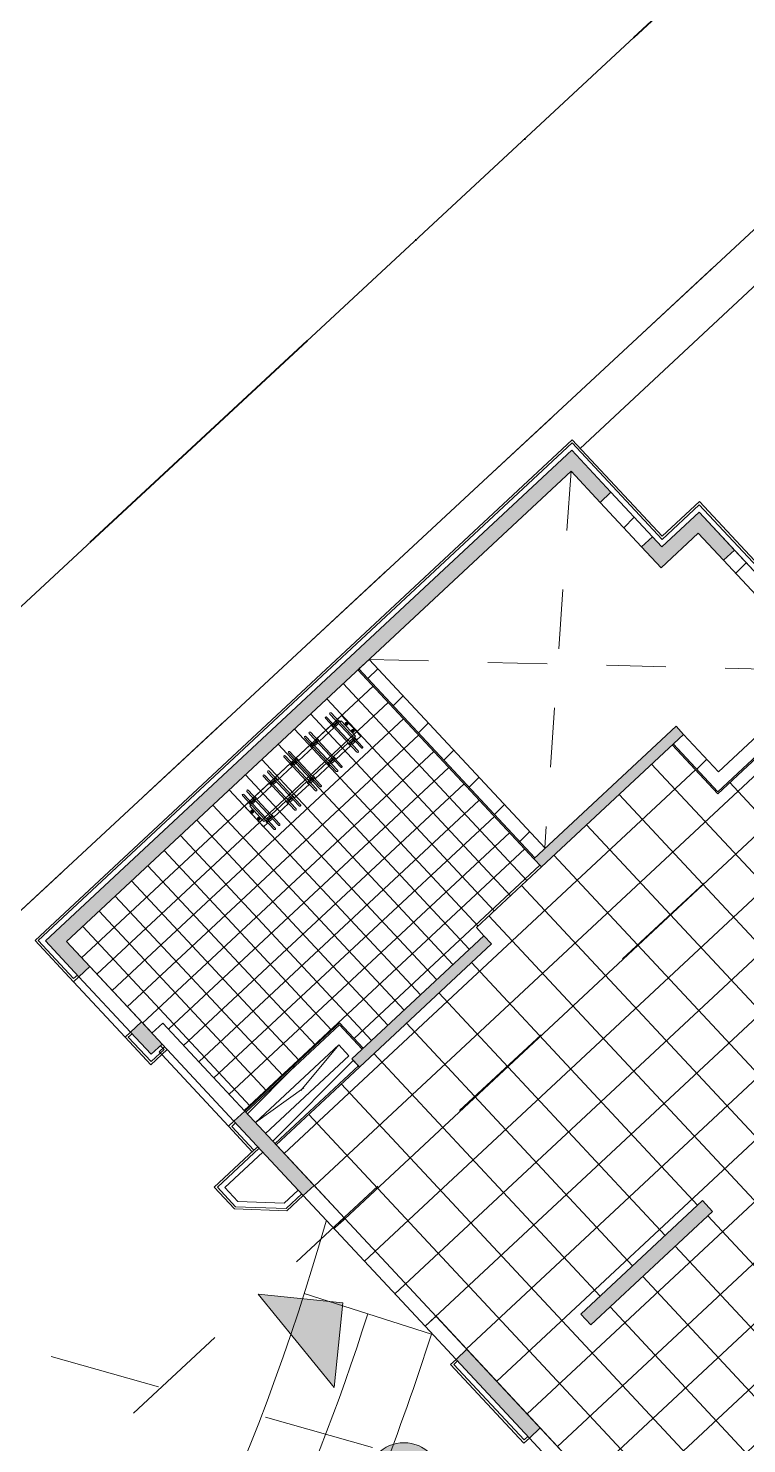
# Model space of a CAD drawing. Header units: millimetres. Extents: x -71377 to 516042, y -145869 to 441446.
# Drawn here: x 107240 to 116924, y 115846 to 134927 of the extents above; entities that cross this region are included whole.
import ezdxf

# ---------------------------------------------------------------- set-up
doc = ezdxf.new("R2010")
doc.units = ezdxf.units.MM
doc.header["$LTSCALE"] = 1000
for name, pattern in [('_2점쇄선_M_', [10, 4, -2, 0, -2, 0, -2]), ('_점선_M_', [3, 1.5, -1.5]), ('_점선_S_', [1.6, 0.8, -0.8])]:
    doc.linetypes.add(name, pattern=pattern)
doc.layers.get('Defpoints').update_dxf_attribs({"color": 171, "lineweight": 5})
for name, color, linetype, lineweight in [('06', 6, 'Continuous', 5), ('251024_도로_dwg', 8, 'Continuous', 5), ('A-bord', 1, '_2점쇄선_M_', 40), ('A-ele-8', 8, 'Continuous', 5), ('A-fnsh', 5, 'Continuous', 5), ('A-hat', 251, 'Continuous', 5), ('A-insu', 251, 'Continuous', 5), ('A-text-1', 3, 'Continuous', 5), ('A-text-2', 7, 'Continuous', 5), ('A_bwall', 3, 'Continuous', 5), ('A_cwall', 2, 'Continuous', 5), ('A_fnsh', 5, 'Continuous', 5), ('A_fnsh-4', 4, 'Continuous', 5), ('AA_dash_M_', 7, '_점선_M_', 5), ('AA_오픈', 8, '_점선_S_', 5), ('개선안도 base 2022 09$0$00_계획선', 7, 'Continuous', 5), ('조경라인_dwg', 8, 'Continuous', 5), ('패밀리로 가져오기', 8, 'Continuous', 5)]:
    doc.layers.add(name, color=color, linetype=linetype, lineweight=lineweight)
pattern_1 = [(45, (165969.5, 243949.9), (-353.5534, 353.5534), [])]

# ---------------------------------------------------------------- blocks, each defined once
blk = doc.blocks.new('251024_도로_dwg-3827738-지반층 배치도')
at = {"layer": '개선안도 base 2022 09$0$00_계획선'}
blk.add_line((-1056654, -52228), (-815049, -52718), dxfattribs=at)
blk = doc.blocks.new('자전거보관소_2D - 자전거보관소_dwg-3619136-지반층 배치도')
at = {"layer": '패밀리로 가져오기'}
for p, q in [((1167, 2016), (543, 2016)), ((1167, 1993), (543, 1993)), ((1167, 1934), (543, 1934)), ((1167, 1911), (543, 1911)), ((665, 1993), (665, 1934)), ((665, 1911), (665, 1634)), ((684, 1994), (684, 1934)), ((696, 1994), (696, 1934)), ((715, 1993), (715, 1934)), ((715, 1911), (715, 1634)), ((995, 1993), (995, 1934)), ((995, 1911), (995, 1634)), ((1014, 1994), (1014, 1934)), ((1026, 1994), (1026, 1934)), ((1045, 1993), (1045, 1934)), ((1045, 1911), (1045, 1634)), ((1167, 1634), (543, 1634)), ((1167, 1611), (543, 1611)), ((1167, 1552), (543, 1552)), ((1167, 1529), (543, 1529)), ((665, 1611), (665, 1552)), ((665, 1529), (665, 1252)), ((684, 1612), (684, 1552)), ((696, 1612), (696, 1552)), ((715, 1611), (715, 1552)), ((715, 1529), (715, 1252)), ((995, 1611), (995, 1552)), ((995, 1529), (995, 1252)), ((1014, 1612), (1014, 1552)), ((1026, 1612), (1026, 1552)), ((1045, 1611), (1045, 1552)), ((1045, 1529), (1045, 1252)), ((1167, 1252), (543, 1252)), ((1167, 1229), (543, 1229)), ((1167, 1170), (543, 1170)), ((1167, 1147), (543, 1147)), ((665, 1229), (665, 1170)), ((665, 1147), (665, 870)), ((684, 1230), (684, 1170)), ((696, 1230), (696, 1170)), ((715, 1229), (715, 1170)), ((715, 1147), (715, 870)), ((995, 1229), (995, 1170)), ((995, 1147), (995, 870)), ((1014, 1230), (1014, 1170)), ((1026, 1230), (1026, 1170)), ((1045, 1229), (1045, 1170)), ((1045, 1147), (1045, 870)), ((1167, 870), (543, 870)), ((1167, 847), (543, 847)), ((1167, 788), (543, 788)), ((1167, 765), (543, 765)), ((665, 847), (665, 788)), ((665, 765), (665, 488)), ((684, 848), (684, 788)), ((696, 848), (696, 788)), ((715, 847), (715, 788)), ((715, 765), (715, 488)), ((995, 847), (995, 788)), ((995, 765), (995, 488)), ((1014, 848), (1014, 788)), ((1026, 848), (1026, 788)), ((1045, 847), (1045, 788)), ((1045, 765), (1045, 488)), ((1167, 488), (543, 488)), ((1167, 465), (543, 465)), ((1167, 406), (543, 406)), ((1167, 384), (543, 384)), ((665, 465), (665, 406)), ((684, 465), (684, 406)), ((696, 465), (696, 406)), ((715, 465), (715, 406)), ((995, 465), (995, 406)), ((1014, 465), (1014, 406)), ((1026, 465), (1026, 406)), ((1045, 465), (1045, 406))]:
    blk.add_line(p, q, dxfattribs=at)
at = {"layer": '패밀리로 가져오기', "flags": 128}
for points in [[(1045, 2016), (1045, 2094), (665, 2094), (665, 2016)], [(995, 2016), (995, 2044), (715, 2044), (715, 2016)], [(665, 384), (665, 305), (1045, 305), (1045, 384)], [(715, 384), (715, 355), (995, 355), (995, 384)]]:
    blk.add_lwpolyline(points, dxfattribs=at)
for points in [[(798, 2050), (782, 2050), (772, 2060), (772, 2076), (782, 2087), (798, 2087), (808, 2076), (808, 2060)], [(928, 2050), (912, 2050), (902, 2060), (902, 2076), (912, 2087), (928, 2087), (938, 2076), (938, 2060)], [(798, 348), (782, 348), (772, 338), (772, 322), (782, 311), (798, 311), (808, 322), (808, 338)], [(928, 348), (912, 348), (902, 338), (902, 322), (912, 311), (928, 311), (938, 322), (938, 338)]]:
    blk.add_lwpolyline(points, close=True, dxfattribs=at)
at = {"layer": '패밀리로 가져오기'}
for centre in [(790, 2068), (920, 2068), (790, 330), (920, 330)]:
    blk.add_circle(centre, 8, dxfattribs=at)
for centre, radius, start, end in [((543, 2005), 11.2, 90, 270), ((543, 1923), 11.2, 90, 270), ((690, 2005), 21.1, 31.8156, 148.1844), ((690, 2005), 21.2, 211.8156, 252.5282), ((690, 1923), 21.1, 107.4718, 148.1844), ((690, 1923), 21.2, 211.8156, 328.1844), ((690, 2005), 11.1, 90, 270), ((690, 1923), 11.2, 90, 270), ((690, 2005), 11.1, 270, 90), ((690, 1923), 11.2, 270, 90), ((690, 2005), 21.2, 287.4718, 328.1844), ((690, 1923), 21.1, 31.8156, 72.5282), ((1020, 2004), 21.1, 31.8156, 148.1844), ((1020, 2004), 21.1, 211.8156, 252.5282), ((1020, 1923), 21.1, 107.4718, 148.1844), ((1020, 1923), 21.2, 211.8156, 270), ((1020, 2005), 11.1, 90, 270), ((1020, 1923), 11.2, 90, 270), ((1020, 2005), 11.1, 270, 90), ((1020, 1923), 11.2, 270, 90), ((1020, 1923), 21.1, 270, 328.1844), ((1020, 2004), 21.1, 287.4718, 328.1844), ((1020, 1923), 21.1, 31.8156, 72.5282), ((1167, 2005), 11.2, 270, 90), ((1167, 1923), 11.2, 270, 90), ((543, 1623), 11.2, 90, 270), ((543, 1541), 11.2, 90, 270), ((690, 1623), 21.2, 31.8156, 148.1844), ((690, 1623), 21.2, 211.8156, 252.5282), ((690, 1541), 21.1, 107.4718, 148.1844), ((690, 1541), 21.2, 211.8156, 328.1844), ((690, 1623), 11.1, 90, 270), ((690, 1541), 11.2, 90, 270), ((690, 1623), 11.1, 270, 90), ((690, 1541), 11.2, 270, 90), ((690, 1623), 21.2, 287.4718, 328.1844), ((690, 1541), 21.1, 31.8156, 72.5282), ((1020, 1622), 21.2, 31.8156, 148.1844), ((1020, 1622), 21.1, 211.8156, 252.5282), ((1020, 1541), 21.1, 107.4718, 148.1844), ((1020, 1541), 21.2, 211.8156, 270), ((1020, 1623), 11.1, 90, 270), ((1020, 1541), 11.2, 90, 270), ((1020, 1623), 11.1, 270, 90), ((1020, 1541), 11.2, 270, 90), ((1020, 1541), 21.1, 270, 328.1844), ((1020, 1622), 21.2, 287.4718, 328.1844), ((1020, 1541), 21.1, 31.8156, 72.5282), ((1167, 1623), 11.2, 270, 90), ((1167, 1541), 11.2, 270, 90), ((543, 1241), 11.2, 90, 270), ((543, 1159), 11.2, 90, 270), ((690, 1241), 21.2, 31.8156, 148.1844), ((690, 1241), 21.1, 211.8156, 252.5282), ((690, 1159), 21.1, 107.4718, 148.1844), ((690, 1159), 21.1, 211.8156, 270), ((690, 1241), 11.2, 90, 270), ((690, 1159), 11.1, 90, 270), ((690, 1241), 11.2, 270, 90), ((690, 1159), 11.1, 270, 90), ((690, 1159), 21.1, 270, 328.1844), ((690, 1241), 21.1, 287.4718, 328.1844), ((690, 1159), 21.2, 31.8156, 72.5282), ((1020, 1241), 21.2, 31.8156, 148.1844), ((1020, 1241), 21.1, 211.8156, 252.5282), ((1020, 1159), 21.2, 107.4718, 148.1844), ((1020, 1159), 21.1, 211.8156, 270), ((1020, 1241), 11.2, 90, 270), ((1020, 1159), 11.2, 90, 270), ((1020, 1241), 11.2, 270, 90), ((1020, 1159), 11.2, 270, 90), ((1020, 1159), 21.1, 270, 328.1844), ((1020, 1241), 21.2, 287.4718, 328.1844), ((1020, 1159), 21.1, 31.8156, 72.5282), ((1167, 1241), 11.2, 270, 90), ((1167, 1159), 11.2, 270, 90), ((543, 859), 11.2, 90, 270), ((543, 777), 11.2, 90, 270), ((690, 859), 21.2, 31.8156, 148.1844), ((690, 859), 21.1, 211.8156, 252.5282), ((690, 777), 21.2, 107.4718, 148.1844), ((690, 777), 21.1, 211.8156, 270), ((690, 859), 11.1, 90, 270), ((690, 777), 11.1, 90, 270), ((690, 859), 11.1, 270, 90), ((690, 777), 11.1, 270, 90), ((690, 777), 21.2, 270, 328.1844), ((690, 859), 21.2, 287.4718, 328.1844), ((690, 777), 21.1, 31.8156, 72.5282), ((1020, 859), 21.2, 31.8156, 148.1844), ((1020, 859), 21.2, 211.8156, 252.5282), ((1020, 777), 21.1, 107.4718, 148.1844), ((1020, 777), 21.2, 211.8156, 270), ((1020, 859), 11.2, 90, 270), ((1020, 777), 11.2, 90, 270), ((1020, 859), 11.2, 270, 90), ((1020, 777), 11.2, 270, 90), ((1020, 777), 21.2, 270, 328.1844), ((1020, 859), 21.2, 287.4718, 328.1844), ((1020, 777), 21.2, 31.8156, 72.5282), ((1167, 859), 11.2, 270, 90), ((1167, 777), 11.2, 270, 90), ((543, 477), 11.2, 90, 270), ((543, 395), 11.2, 90, 270), ((690, 477), 21.2, 31.8156, 148.1844), ((690, 477), 21.1, 211.8156, 252.5282), ((690, 395), 21.2, 107.4718, 148.1844), ((690, 395), 21.1, 211.8156, 270), ((690, 477), 11.1, 90, 270), ((690, 395), 11.1, 90, 270), ((690, 477), 11.1, 270, 90), ((690, 395), 11.1, 270, 90), ((690, 395), 21.1, 270, 328.1844), ((690, 477), 21.1, 287.4718, 328.1844), ((690, 395), 21.2, 31.8156, 72.5282), ((1020, 477), 21.1, 31.8156, 148.1844), ((1020, 477), 21.2, 211.8156, 252.5282), ((1020, 395), 21.2, 107.4718, 148.1844), ((1020, 395), 21.2, 211.8156, 270), ((1020, 477), 11.2, 90, 270), ((1020, 395), 11.2, 90, 270), ((1020, 477), 11.2, 270, 90), ((1020, 395), 11.2, 270, 90), ((1020, 395), 21.1, 270, 328.1844), ((1020, 477), 21.1, 287.4718, 328.1844), ((1020, 395), 21.1, 31.8156, 72.5282), ((1167, 477), 11.2, 270, 90), ((1167, 395), 11.2, 270, 90)]:
    blk.add_arc(centre, radius, start, end, dxfattribs=at)
blk = doc.blocks.new('자전거보관소_2D - 자전거보관소_2D-3619196-지반층 배치도')
blk.add_blockref('자전거보관소_2D - 자전거보관소_dwg-3619136-지반층 배치도', (-665, -305))
blk = doc.blocks.new('조경라인_dwg_A$Cb8b4522a-7862174-지반층 배치도')
at = {"layer": '06'}
blk.add_line((39523, 21759), (37808, 22305), dxfattribs=at)
blk.add_arc((9220, 31403), 30900, 328.0687, 342.3463, dxfattribs=at)
blk = doc.blocks.new('조경라인_dwg-6847807-지반층 배치도')
at = {"layer": '06'}
blk.add_line((169995, 181411), (80947, 98710), dxfattribs=at)
for radius, start, end in [(30000, 268.5284, 344.2982), (31800, 334.9138, 342.3463)]:
    blk.add_arc((82373, 126967), radius, start, end, dxfattribs=at)
at = {"layer": 'Defpoints', "flags": 128}
blk.add_lwpolyline([(254914, 44207), (263642, 49089), (315960, 234250), (311078, 242977), (266571, 255553), (262245, 255476), (253513, 257943), (250223, 260015), (73152, 95564)], close=True, dxfattribs=at)
blk.add_blockref('조경라인_dwg_A$Cb8b4522a-7862174-지반층 배치도', (73152, 95564))
blk = doc.blocks.new('Family - ___-2020727-지반층 배치도')
at = {"layer": 'A-bord'}
blk.add_line((14282, -3353), (255939, -3844), dxfattribs=at)
blk = doc.blocks.new('Family - ___-3020971-지반층 배치도')
at = {"layer": 'A-bord'}
blk.add_line((14282, -3353), (255939, -3844), dxfattribs=at)
blk = doc.blocks.new('패밀리2 - 패밀리2-6852511-지반층 배치도')
at = {"layer": 'A-text-2'}
blk.add_hatch(color=256, dxfattribs=at).paths.add_polyline_path([(4.217, -1.08), (5.027, -0.27), (5.837, -1.08)])
for p, q in [((5.027, -0.27), (4.217, -1.08)), ((5.837, -1.08), (5.027, -0.27)), ((4.217, -1.08), (5.837, -1.08))]:
    blk.add_line(p, q, dxfattribs=at)

msp = doc.modelspace()

# ---------------------------------------------------------------- hatches: boundary and pattern name
at = {"layer": 'A-hat'}
for points in [[(114948.8, 128536.4), (115095.1, 128672.8), (114566.6, 129239.6), (114420.3, 129103.2), (114821.6, 128672.8)], [(107608.8, 122477.9), (114556.7, 128956.9), (114420.3, 129103.2), (107472.4, 122624.2), (107481.6, 122614.3)], [(115916.9, 127791.5), (116417.9, 128258.7), (116281.5, 128405), (115780.5, 127937.8)], [(116612.6, 127756.6), (116758.9, 127893), (116417.9, 128258.7), (116271.6, 128122.3)], [(115770.6, 127655.1), (115916.9, 127791.5), (115654.4, 128073.1), (115508.1, 127936.7)], [(114158.1, 123621.9), (116074.3, 125408.7), (115972, 125518.4), (114055.8, 123731.6), (114070.5, 123715.9)], [(111704.3, 120923.4), (113485.1, 122584.1), (113382.8, 122693.8), (111602, 121033.1)], [(107922.6, 122141.5), (108068.8, 122277.9), (107755.1, 122614.3), (107608.8, 122477.9)], [(108897.8, 121095.7), (109044.1, 121232.1), (108764.5, 121531.9), (108618.2, 121395.5)], [(110946.9, 119191.6), (111093.1, 119328), (110158.8, 120330), (110012.5, 120193.6), (110581.6, 119583.3)], [(114823.4, 117446.6), (116465.3, 118977.7), (116328.9, 119123.9), (114687, 117592.9)], [(113995.4, 115922.5), (114141.7, 116058.9), (113152.8, 117119.3), (113006.5, 116982.9), (113968.4, 115951.4)]]:
    msp.add_hatch(color=256, dxfattribs=at).paths.add_polyline_path(points)
h = msp.add_hatch(dxfattribs=at)
h.set_pattern_fill('FP_12', color=256, scale=1000, style=0, pattern_type=2)
h.set_pattern_definition(pattern_1)
h.paths.add_polyline_path([(115508.1, 127936.7), (115654.4, 128073.1), (115095.1, 128672.8), (114948.8, 128536.4), (115387.6, 128065.9)])
h = msp.add_hatch(dxfattribs=at)
h.set_pattern_fill('FP_12', color=256, scale=1000, style=0, pattern_type=2)
h.set_pattern_definition(pattern_1)
h.paths.add_polyline_path([(117240.1, 127083.8), (117386.3, 127220.2), (116758.9, 127893), (116612.6, 127756.6), (116806.8, 127548.4)])
h = msp.add_hatch(dxfattribs=at)
h.set_pattern_fill('FP_12', color=256, scale=1000, style=0, pattern_type=2)
h.set_pattern_definition(pattern_1)
h.paths.add_polyline_path([(114070.5, 123745.2), (114209.4, 123874.8), (111836.1, 126419.9), (111697.1, 126290.3), (113968.4, 123854.7)])
h = msp.add_hatch(dxfattribs=at)
h.set_pattern_fill('FP_20', color=256, scale=1000, style=0, pattern_type=2)
h.set_pattern_definition([(223, (111381.36, 123124.5), (204.6, -219.406), []), (313, (111381.36, 123124.5), (219.406, 204.6), [])])
h.paths.add_polyline_path([(110158.8, 120330), (111435, 121520), (111755.5, 121176.3), (113379.5, 122697.3), (113280.5, 122803.5), (114158.1, 123621.9), (111682.5, 126276.7), (107755.1, 122614.3), (108907.7, 121378.4), (109054, 121514.8), (110012.5, 120486.8)])
h = msp.add_hatch(dxfattribs=at)
h.set_pattern_fill('FP_21', color=256, scale=1000, style=0, pattern_type=2)
h.set_pattern_definition([(133, (116217.6, 119991), (-438.812, -409.2), []), (223, (116217.6, 119991), (409.2, -438.812), [])])
h.paths.add_polyline_path([(116627.5, 113393.1), (119333.6, 115916.5), (117089.8, 118322.6), (119269.2, 120369.6), (118021.6, 121707.5), (120280.8, 123823), (119113.9, 125074.3), (119260.2, 125210.7), (118516.8, 126007.9), (118370.6, 125871.5), (118147.1, 126111.1), (116534.5, 124607.3), (115920.7, 125265.5), (113280.5, 122803.5), (113485.1, 122584.1), (110581.6, 119876.5), (111509.1, 118881.9), (111362.9, 118745.5), (112590.5, 117429), (112736.7, 117565.4), (116294.4, 113750.3)])
h.paths.add_polyline_path([(114823.4, 117446.6), (114687, 117592.9), (116328.9, 119123.9), (116465.3, 118977.7), (115043.6, 117651.9)])
h.paths.add_polyline_path([(117595.5, 119129.2), (117390.9, 119348.6), (117829.7, 119757.8), (118034.3, 119538.4), (117635.6, 119166.6)])
h.paths.add_polyline_path([(118339, 119754.2), (118134.4, 119973.6), (118792.7, 120587.4), (118997.3, 120368), (118404.2, 119815)])
h = msp.add_hatch(dxfattribs=at)
h.set_pattern_fill('FP_12', color=256, scale=1000, style=0, pattern_type=2)
h.set_pattern_definition(pattern_1)
h.paths.add_polyline_path([(116535.5, 124635.5), (116674.4, 124765.1), (116074.3, 125408.7), (115935.3, 125279.1)])
h = msp.add_hatch(dxfattribs=at)
h.set_pattern_fill('FP_12', color=256, scale=1000, style=0, pattern_type=2)
h.set_pattern_definition(pattern_1)
h.paths.add_polyline_path([(110302, 120176.4), (111424.6, 121223.2), (111295.1, 121362.2), (110172.4, 120315.3)])
h = msp.add_hatch(dxfattribs=at)
h.set_pattern_fill('FP_12', color=256, scale=1000, style=0, pattern_type=2)
h.set_pattern_definition(pattern_1)
h.paths.add_polyline_path([(110568, 119891.1), (111690.6, 120938), (111561, 121077), (110438.4, 120030.1)])
at = {"layer": 'A-text-1'}
h = msp.add_hatch(color=256, dxfattribs=at)
edge = h.paths.add_edge_path()
edge.add_arc((112304.4, 115359.2), 500, 0, 360)

# ---------------------------------------------------------------- linework, layer by layer
at = {"layer": 'A-ele-8'}
for p, q in [((107922.6, 122141.5), (108618.2, 121395.5)), ((108545.1, 121327.3), (107849.4, 122073.3)), ((109939.4, 120125.4), (109039.1, 121090.7)), ((109112.3, 121158.9), (110012.5, 120193.6))]:
    msp.add_line(p, q, dxfattribs=at)
at = {"layer": 'A-fnsh'}
for p, q in [((118629.9, 132946.7), (114680.6, 129263.9)), ((114055.8, 123731.6), (111682.5, 126276.7)), ((116534.5, 124607.3), (115920.7, 125265.5)), ((113280.5, 122803.5), (114158.1, 123621.9)), ((113382.8, 122693.8), (113280.5, 122803.5)), ((108068.8, 122277.9), (108764.5, 121531.9)), ((109054, 121514.8), (108907.7, 121378.4)), ((109054, 121514.8), (110158.8, 120330)), ((110158.8, 120330), (111435, 121520)), ((111435, 121520), (111755.5, 121176.3)), ((109112.3, 121158.9), (110012.5, 120193.6)), ((111093.1, 119328), (111509.1, 118881.9)), ((110946.9, 119191.6), (112590.5, 117429)), ((111509.1, 118881.9), (111362.9, 118745.5)), ((112736.7, 117565.4), (112590.5, 117429)), ((112736.7, 117565.4), (113152.8, 117119.3)), ((112590.5, 117429), (113006.5, 116982.9)), ((114141.7, 116058.9), (115246.5, 114874.1)), ((113995.4, 115922.5), (115100.2, 114737.7))]:
    msp.add_line(p, q, dxfattribs=at)
at = {"layer": 'A-insu'}
for p, q in [((116281.5, 128405), (117386.3, 127220.2)), ((110281.9, 119802.1), (110333.1, 119849.8)), ((109889.3, 119299.3), (110401.3, 119776.7)), ((110065.7, 119110.2), (109889.3, 119299.3)), ((110878.7, 119264.7), (110689.5, 119088.4)), ((110689.5, 119088.4), (110065.7, 119110.2))]:
    msp.add_line(p, q, dxfattribs=at)
at = {"layer": 'A-text-1'}
msp.add_circle((112304.4, 115359.2), 500, dxfattribs=at)
at = {"layer": 'A_bwall'}
for p, q in [((115654.4, 128073.1), (115095.1, 128672.8)), ((114948.8, 128536.4), (115508.1, 127936.7)), ((117386.3, 127220.2), (116758.9, 127893)), ((116612.6, 127756.6), (117240.1, 127083.8)), ((111836.1, 126419.9), (111697.1, 126290.3)), ((114209.4, 123874.8), (111836.1, 126419.9)), ((111697.1, 126290.3), (114070.5, 123745.2)), ((116535.5, 124635.5), (118133.5, 126125.7)), ((118003.9, 126264.6), (116544.9, 124904.1)), ((116544.9, 124904.1), (116074.3, 125408.7)), ((115935.3, 125279.1), (116535.5, 124635.5)), ((111434, 121491.8), (110172.4, 120315.3)), ((111740.9, 121162.7), (111434, 121491.8)), ((110302, 120176.4), (111424.6, 121223.2)), ((111424.6, 121223.2), (111561, 121077)), ((111561, 121077), (110438.4, 120030.1)), ((111690.6, 120938), (111602, 121033.1)), ((110568, 119891.1), (111690.6, 120938))]:
    msp.add_line(p, q, dxfattribs=at)
at = {"layer": 'A_cwall'}
for p, q in [((114566.6, 129239.6), (107472.4, 122624.2)), ((115095.1, 128672.8), (114566.6, 129239.6)), ((107755.1, 122614.3), (114556.7, 128956.9)), ((114556.7, 128956.9), (114948.8, 128536.4)), ((114948.8, 128536.4), (115095.1, 128672.8)), ((116281.5, 128405), (115780.5, 127937.8)), ((116758.9, 127893), (116281.5, 128405)), ((115654.4, 128073.1), (115508.1, 127936.7)), ((115780.5, 127937.8), (115654.4, 128073.1)), ((115770.6, 127655.1), (116271.6, 128122.3)), ((116271.6, 128122.3), (116612.6, 127756.6)), ((115508.1, 127936.7), (115770.6, 127655.1)), ((116612.6, 127756.6), (116758.9, 127893)), ((115972, 125518.4), (114055.8, 123731.6)), ((114158.1, 123621.9), (116074.3, 125408.7)), ((116074.3, 125408.7), (115972, 125518.4)), ((114055.8, 123731.6), (114158.1, 123621.9)), ((113382.8, 122693.8), (111602, 121033.1)), ((113485.1, 122584.1), (113382.8, 122693.8)), ((107472.4, 122624.2), (107922.6, 122141.5)), ((108068.8, 122277.9), (107755.1, 122614.3)), ((111704.3, 120923.4), (113485.1, 122584.1)), ((107922.6, 122141.5), (108068.8, 122277.9)), ((108764.5, 121531.9), (108618.2, 121395.5)), ((108618.2, 121395.5), (108897.8, 121095.7)), ((109044.1, 121232.1), (108764.5, 121531.9)), ((108897.8, 121095.7), (109044.1, 121232.1)), ((111602, 121033.1), (111704.3, 120923.4)), ((110158.8, 120330), (110012.5, 120193.6)), ((111093.1, 119328), (110158.8, 120330)), ((110012.5, 120193.6), (110946.9, 119191.6)), ((110946.9, 119191.6), (111093.1, 119328)), ((116328.9, 119123.9), (114687, 117592.9)), ((116465.3, 118977.7), (116328.9, 119123.9)), ((114823.4, 117446.6), (116465.3, 118977.7)), ((114687, 117592.9), (114823.4, 117446.6)), ((113152.8, 117119.3), (113006.5, 116982.9)), ((113006.5, 116982.9), (113995.4, 115922.5)), ((114141.7, 116058.9), (113152.8, 117119.3)), ((113995.4, 115922.5), (114141.7, 116058.9))]:
    msp.add_line(p, q, dxfattribs=at)
at = {"layer": 'A_fnsh'}
for p, q in [((111682.5, 126276.7), (114055.8, 123731.6)), ((116534.5, 124607.3), (118147.1, 126111.1)), ((115920.7, 125265.5), (116534.5, 124607.3)), ((111435, 121520), (110158.8, 120330)), ((111755.5, 121176.3), (111435, 121520)), ((110581.6, 119876.5), (111704.3, 120923.4)), ((111704.3, 120923.4), (111690.6, 120938))]:
    msp.add_line(p, q, dxfattribs=at)
at = {"layer": 'A_fnsh-4'}
for p, q in [((114571.5, 129380.9), (107331.1, 122629.1)), ((115785.5, 128079.1), (114571.5, 129380.9)), ((114570, 129338.5), (107373.5, 122627.7)), ((115784, 128036.7), (114570, 129338.5)), ((116285, 128503.9), (115784, 128036.7)), ((116286.4, 128546.3), (115785.5, 128079.1)), ((118547.6, 126077.5), (116285, 128503.9)), ((116286.4, 128546.3), (118590, 126076.1)), ((107331.1, 122629.1), (107849.4, 122073.3)), ((107373.5, 122627.7), (107850.9, 122115.7)), ((107849.4, 122073.3), (107922.6, 122141.5)), ((107902.1, 122163.5), (107850.9, 122115.7)), ((108618.2, 121395.5), (108545.1, 121327.3)), ((108587.5, 121325.9), (108638.7, 121373.6)), ((108545.1, 121327.3), (108892.9, 120954.3)), ((108587.5, 121325.9), (108894.4, 120996.7)), ((109078.2, 121195.5), (109005, 121127.3)), ((109069.9, 121160.4), (109022.1, 121211.6)), ((109112.3, 121158.9), (109044.1, 121232.1)), ((108892.9, 120954.3), (109112.3, 121158.9)), ((108894.4, 120996.7), (109069.9, 121160.4)), ((109005, 121127.3), (109039.1, 121090.7)), ((110012.5, 120193.6), (109939.4, 120125.4)), ((109939.4, 120125.4), (110259.9, 119781.6)), ((109981.8, 120123.9), (110033, 120171.6)), ((109981.8, 120123.9), (110281.9, 119802.1)), ((109790.4, 119302.7), (110353.5, 119827.9)), ((109748, 119304.2), (110281.9, 119802.1)), ((109748, 119304.2), (110020.8, 119011.7)), ((110034.2, 119041.2), (109790.4, 119302.7)), ((110716.1, 119017.4), (110926.4, 119213.5)), ((110727.4, 118987), (110946.9, 119191.6)), ((110020.8, 119011.7), (110727.4, 118987)), ((110034.2, 119041.2), (110716.1, 119017.4)), ((113006.5, 116982.9), (112933.4, 116914.7)), ((112933.4, 116914.7), (113922.3, 115854.3)), ((113027, 116961), (112975.8, 116913.2)), ((112975.8, 116913.2), (113923.7, 115896.7)), ((113922.3, 115854.3), (113995.4, 115922.5)), ((113923.7, 115896.7), (113974.9, 115944.4))]:
    msp.add_line(p, q, dxfattribs=at)
at = {"layer": 'AA_dash_M_'}
for p, q in [((250575.4, 256248.2), (79106, 96999.4)), ((241648.5, 239769), (100450.4, 108634.1)), ((98889.1, 119466.8), (269876.4, 71153.6))]:
    msp.add_line(p, q, dxfattribs=at)
at = {"layer": 'AA_오픈'}
for p, q in [((114556.7, 128956.9), (114203.1, 123881.5)), ((111836.1, 126419.9), (118003.9, 126264.6)), ((111424.6, 121223.2), (110438.4, 120030.1)), ((110302, 120176.4), (111561, 121077))]:
    msp.add_line(p, q, dxfattribs=at)

# ---------------------------------------------------------------- block references
at = {"layer": '251024_도로_dwg', "rotation": 223.0000012484763}
msp.add_blockref('251024_도로_dwg-3827738-지반층 배치도', (-486983.6, -498853.4), dxfattribs=at)
at = {"layer": 'A-bord', "rotation": 223.0000012484763}
for name in ['Family - ___-2020727-지반층 배치도', 'Family - ___-3020971-지반층 배치도']:
    msp.add_blockref(name, (262955.4, 267303.1), dxfattribs=at)
at = {"layer": 'A-text-2', "xscale": 1000, "yscale": 1000, "zscale": 1000, "rotation": 309.257550373728}
msp.add_blockref('패밀리2 - 패밀리2-6852511-지반층 배치도', (108506.6, 121808.5), dxfattribs=at)
at = {"layer": '조경라인_dwg', "rotation": 8.537736462515947e-07}
msp.add_blockref('조경라인_dwg-6847807-지반층 배치도', (0, 0), dxfattribs=at)
at = {"layer": '패밀리로 가져오기', "rotation": 313.0000012484762}
msp.add_blockref('자전거보관소_2D - 자전거보관소_2D-3619196-지반층 배치도', (110153.8, 124440.9), dxfattribs=at)

doc.saveas('drawing.dxf')
